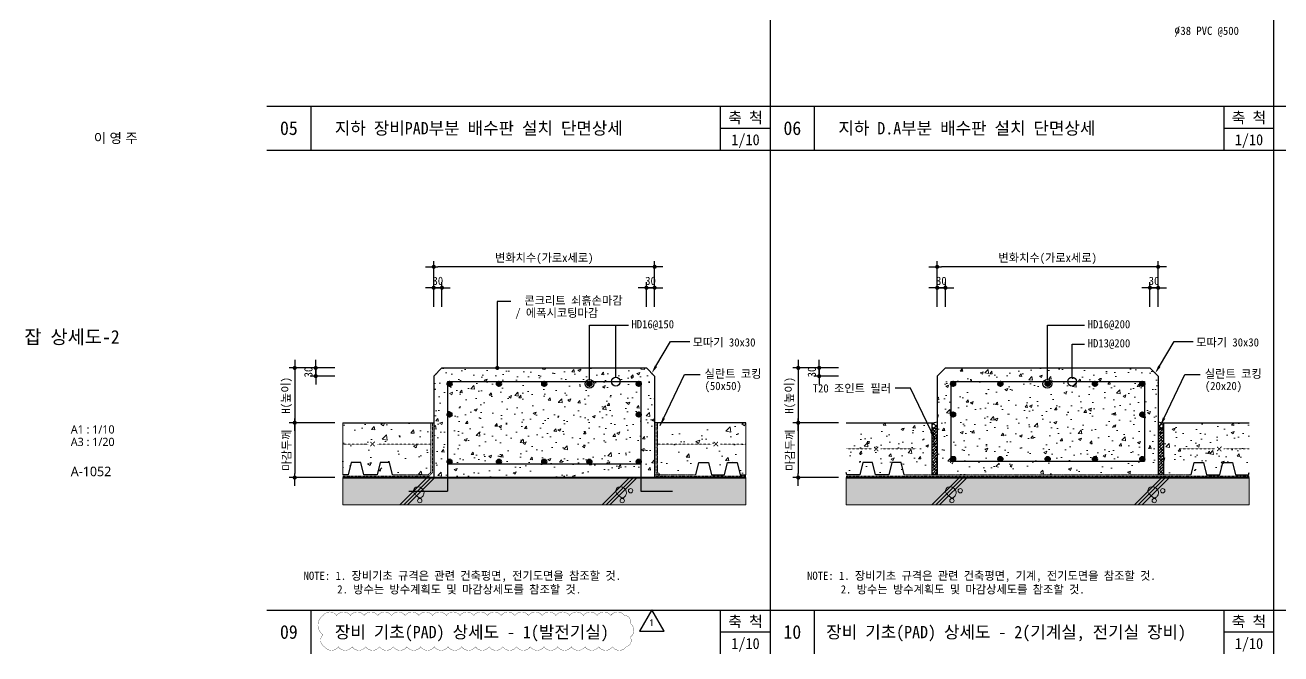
# Model space of a CAD drawing. Header units: millimetres. Extents: x 209 to 75467, y 6568 to 12199.
# Drawn here: x 16127 to 20708, y 6680 to 8973 of the extents above; entities that cross this region are included whole.
import ezdxf
from ezdxf.enums import TextEntityAlignment as Align

# ---------------------------------------------------------------- set-up
doc = ezdxf.new("R2010")
doc.units = ezdxf.units.MM
doc.header["$MEASUREMENT"] = 0
doc.linetypes.add('HID', pattern=[2, 1.1, -0.9])
doc.layers.get('0').update_dxf_attribs({"linetype": 'CONTINUOUS'})
for name, color, linetype, lineweight in [('A-BORD-TEXT', 3, 'CONTINUOUS', 25), ('A-CONC-LIN1', 2, 'CONTINUOUS', 40), ('A-CONC-LIN2', 7, 'CONTINUOUS', 25), ('A-DIMS', 7, 'CONTINUOUS', 25), ('A-MKXS-LEAD', 7, 'CONTINUOUS', 25), ('A-MKXS-TEXT1', 3, 'CONTINUOUS', 25), ('A-SECT-MESH', 8, 'HID', 18), ('A-XXXX-HATC', 8, 'CONTINUOUS', 18), ('A-XXXX-SYMB', 7, 'CONTINUOUS', 25), ('A-XXXX-TABL', 7, 'CONTINUOUS', 25), ('A-XXXX-WAT1', 9, 'HID', 20), ('REV-202205', 20, 'CONTINUOUS', 25), ('S-RBAR', 2, 'CONTINUOUS', 40), ('S-RBAR-SUB', 4, 'CONTINUOUS', 25)]:
    doc.layers.add(name, color=color, linetype=linetype, lineweight=lineweight)
doc.layers.add('A-XXXX-NPLT', color=144, linetype='CONTINUOUS', lineweight=0, plot=False)
doc.layers.add('A-XXXX-SOLD', color=252, linetype='CONTINUOUS')
doc.layers.add('CA-ANNO-TEXT', color=3, linetype='CONTINUOUS')
doc.styles.add('HY울릉도L', font='H2GTRE.TTF')
doc.styles.add('돋움체', font='')
doc.styles.add('맑은고딕', font='')
doc.styles.get('돋움체').set_extended_font_data('DotumChe')
doc.styles.get('맑은고딕').set_extended_font_data('Malgun Gothic')
doc.dimstyles.new('CDIM', dxfattribs={"dimtxt": 3, "dimasz": 1.5, "dimexe": 2, "dimexo": 1, "dimgap": 1, "dimtad": 1, "dimdec": 0, "dimrnd": 0.5, "dimzin": 0, "dimdsep": 32, "dimlunit": 6, "dimtxsty": 'HY울릉도L', "dimblk1": '_CIDOT', "dimblk2": '_CIDOT', "dimsah": 1, "dimcen": 5.5, "dimclrd": 2, "dimclre": 2, "dimclrt": 7, "dimadec": 0, "dimazin": 0, "dimtfac": 1, "dimtdec": 0, "dimtix": 1, "dimtmove": 2, "dimatfit": 1, "dimldrblk": '_CIDOT', "dimfxl": 1, "dimtolj": 1, "dimtzin": 0, "dimlwd": -1, "dimarcsym": 0})
pattern_1 = [(50, (-33669.41, 8856.83), (143.45204, -12.55043), [15, -165]), (355, (-33669.41, 8856.83), (-27.75027, 150.43843), [12, -132]), (100.45144, (-33657.46, 8855.78), (115.70177, 137.888), [12.74804, -140.22842]), (46.1842, (-33669.41, 8896.83), (213.44827, -33.10386), [22.5, -247.5]), (96.63564, (-33651.62, 8894.07), (186.9324, 194.8237), [19.1221, -210.34275]), (351.18416, (-33669.4, 8896.83), (186.9324, 194.8237), [18, -198]), (21, (-33649.41, 8886.83), (119.3814, -80.52378), [15, -165]), (326, (-33649.41, 8886.83), (48.66307, 145.03), [12, -132]), (71.45144, (-33639.46, 8880.12), (168.04448, 64.50623), [12.74804, -140.22842]), (37.5, (-33669.41, 8856.826), (2.43197, 66.57877), [0, -130.4, 0, -134, 0, -132.5]), (7.5, (-33669.41, 8856.826), (52.61391, 78.88234), [0, -76.4, 0, -127.4, 0, -50.5]), (327.5, (-33714.01, 8856.826), (106.764487, -4.510974), [0, -50, 0, -156, 0, -207]), (317.5, (-33734.01, 8856.83), (116.63723, 20.021), [0, -65, 0, -103.6, 0, -147])]
pattern_2 = [(45, (-35642.605, 8792.674), (-8.8388348, 8.8388348), []), (135, (-35642.605, 8792.674), (-8.8388348, -8.8388348), [])]
pattern_3 = [(45, (-35668.028, 8818.092), (-5.3033009, 5.3033009), []), (135, (-35668.028, 8818.092), (-15.9099026, 5.3033009), [18.75, -11.25])]

# ---------------------------------------------------------------- blocks, each defined once
blk = doc.blocks.new('_CIDOT')
at = {"color": 0, "linetype": 'ByBlock'}
blk.add_line((2, 0), (-1, 0), dxfattribs=at)
at = {"color": 0, "linetype": 'ByBlock', "const_width": 0.5}
blk.add_lwpolyline([(-0.25, 0, 1), (0.25, 0, 1)], format="xyb", close=True, dxfattribs=at)
blk = doc.blocks.new('*D135')
at = {"layer": 'A-DIMS', "transparency": 16777216}
for p, q in [((17187, 7737.9), (17187, 7752.9)), ((17187, 7722.9), (17187, 7692.9)), ((17187, 7677.9), (17187, 7662.9))]:
    blk.add_line(p, q, dxfattribs=at)
at = {"layer": 'A-DIMS', "lineweight": -2, "transparency": 16777216}
for p, q in [((17257, 7722.9), (17167, 7722.9)), ((17257, 7692.9), (17167, 7692.9))]:
    blk.add_line(p, q, dxfattribs=at)
at = {"layer": 'A-DIMS', "transparency": 16777216, "xscale": 15, "yscale": 15, "zscale": 15}
for p, rotation in [((17187, 7722.9), 270), ((17187, 7692.9), 90)]:
    blk.add_blockref('_CIDOT', p, dxfattribs=dict(at, rotation=rotation))
at = {"layer": 'A-DIMS', "color": 3, "transparency": 16777216, "insert": (17160.3, 7707.9), "char_height": 30, "attachment_point": 5, "rotation": 90, "style": '돋움체'}
blk.add_mtext('\\A1;30', dxfattribs=at)
blk = doc.blocks.new('*D136')
at = {"layer": 'A-DIMS', "lineweight": -2, "transparency": 16777216}
for p, q in [((17257, 7722.9), (17090.5, 7722.9)), ((17257, 7522.9), (17090.5, 7522.9))]:
    blk.add_line(p, q, dxfattribs=at)
at = {"layer": 'A-DIMS', "transparency": 16777216}
blk.add_line((17110.5, 7707.9), (17110.5, 7537.9), dxfattribs=at)
at = {"layer": 'A-DIMS', "transparency": 16777216, "xscale": 15, "yscale": 15, "zscale": 15}
for p, rotation in [((17110.5, 7722.9), 90), ((17110.5, 7522.9), 270)]:
    blk.add_blockref('_CIDOT', p, dxfattribs=dict(at, rotation=rotation))
at = {"layer": 'A-DIMS', "color": 3, "transparency": 16777216, "insert": (17081.6, 7622.9), "char_height": 30, "attachment_point": 5, "rotation": 90, "style": '돋움체'}
blk.add_mtext('\\A1;H(높이)', dxfattribs=at)
blk = doc.blocks.new('*D137')
at = {"layer": 'A-DIMS', "lineweight": -2, "transparency": 16777216}
for p, q in [((17257, 7522.9), (17090.5, 7522.9)), ((17257, 7322.9), (17090.5, 7322.9))]:
    blk.add_line(p, q, dxfattribs=at)
at = {"layer": 'A-DIMS', "transparency": 16777216}
blk.add_line((17110.5, 7507.9), (17110.5, 7337.9), dxfattribs=at)
at = {"layer": 'A-DIMS', "transparency": 16777216, "xscale": 15, "yscale": 15, "zscale": 15}
for p, rotation in [((17110.5, 7522.9), 90), ((17110.5, 7322.9), 270)]:
    blk.add_blockref('_CIDOT', p, dxfattribs=dict(at, rotation=rotation))
at = {"layer": 'A-DIMS', "color": 3, "transparency": 16777216, "insert": (17082.5, 7422.9), "char_height": 30, "attachment_point": 5, "rotation": 90, "style": '돋움체'}
blk.add_mtext('\\A1;마감두께', dxfattribs=at)
blk = doc.blocks.new('*D138')
at = {"layer": 'A-DIMS', "lineweight": -2, "transparency": 16777216}
for p, q in [((18393.6, 7945.3), (18393.6, 8035.3)), ((18423.6, 7945.3), (18423.6, 8035.3))]:
    blk.add_line(p, q, dxfattribs=at)
at = {"layer": 'A-DIMS', "transparency": 16777216}
for p, q in [((18378.6, 8015.3), (18363.6, 8015.3)), ((18423.6, 8015.3), (18393.6, 8015.3)), ((18438.6, 8015.3), (18453.6, 8015.3))]:
    blk.add_line(p, q, dxfattribs=at)
at = {"layer": 'A-DIMS', "transparency": 16777216, "xscale": 15, "yscale": 15, "zscale": 15}
blk.add_blockref('_CIDOT', (18393.6, 8015.3), dxfattribs=at)
at = {"layer": 'A-DIMS', "transparency": 16777216, "xscale": 15, "yscale": 15, "zscale": 15, "rotation": 180}
blk.add_blockref('_CIDOT', (18423.6, 8015.3), dxfattribs=at)
at = {"layer": 'A-DIMS', "color": 3, "transparency": 16777216, "insert": (18408.6, 8040.3), "char_height": 30, "attachment_point": 5, "style": '돋움체'}
blk.add_mtext('\\A1;30', dxfattribs=at)
blk = doc.blocks.new('*D139')
at = {"layer": 'A-DIMS', "lineweight": -2, "transparency": 16777216}
for p, q in [((17617.6, 7945.3), (17617.6, 8035.3)), ((17647.6, 7945.3), (17647.6, 8035.3))]:
    blk.add_line(p, q, dxfattribs=at)
at = {"layer": 'A-DIMS', "transparency": 16777216}
for p, q in [((17602.6, 8015.3), (17587.6, 8015.3)), ((17647.6, 8015.3), (17617.6, 8015.3)), ((17662.6, 8015.3), (17677.6, 8015.3))]:
    blk.add_line(p, q, dxfattribs=at)
at = {"layer": 'A-DIMS', "transparency": 16777216, "xscale": 15, "yscale": 15, "zscale": 15}
blk.add_blockref('_CIDOT', (17617.6, 8015.3), dxfattribs=at)
at = {"layer": 'A-DIMS', "transparency": 16777216, "xscale": 15, "yscale": 15, "zscale": 15, "rotation": 180}
blk.add_blockref('_CIDOT', (17647.6, 8015.3), dxfattribs=at)
at = {"layer": 'A-DIMS', "color": 3, "transparency": 16777216, "insert": (17632.6, 8040.3), "char_height": 30, "attachment_point": 5, "style": '돋움체'}
blk.add_mtext('\\A1;30', dxfattribs=at)
blk = doc.blocks.new('*D140')
at = {"layer": 'A-DIMS', "lineweight": -2, "transparency": 16777216}
for p, q in [((17617.6, 7945.3), (17617.6, 8111.7)), ((18423.6, 7945.3), (18423.6, 8111.7))]:
    blk.add_line(p, q, dxfattribs=at)
at = {"layer": 'A-DIMS', "transparency": 16777216}
blk.add_line((18408.6, 8091.7), (17632.6, 8091.7), dxfattribs=at)
at = {"layer": 'A-DIMS', "transparency": 16777216, "xscale": 15, "yscale": 15, "zscale": 15, "rotation": 180}
blk.add_blockref('_CIDOT', (17617.6, 8091.7), dxfattribs=at)
at = {"layer": 'A-DIMS', "transparency": 16777216, "xscale": 15, "yscale": 15, "zscale": 15}
blk.add_blockref('_CIDOT', (18423.6, 8091.7), dxfattribs=at)
at = {"layer": 'A-DIMS', "color": 3, "transparency": 16777216, "insert": (18020.6, 8120.6), "char_height": 30, "attachment_point": 5, "style": '돋움체'}
blk.add_mtext('\\A1;변화치수(가로x세로)', dxfattribs=at)
blk = doc.blocks.new('*D141')
at = {"layer": 'A-DIMS', "lineweight": -2, "transparency": 16777216}
for p, q in [((20230.5, 7945.3), (20230.5, 8035.3)), ((20260.5, 7945.3), (20260.5, 8035.3))]:
    blk.add_line(p, q, dxfattribs=at)
at = {"layer": 'A-DIMS', "transparency": 16777216}
for p, q in [((20215.5, 8015.3), (20200.5, 8015.3)), ((20260.5, 8015.3), (20230.5, 8015.3)), ((20275.5, 8015.3), (20290.5, 8015.3))]:
    blk.add_line(p, q, dxfattribs=at)
at = {"layer": 'A-DIMS', "transparency": 16777216, "xscale": 15, "yscale": 15, "zscale": 15}
blk.add_blockref('_CIDOT', (20230.5, 8015.3), dxfattribs=at)
at = {"layer": 'A-DIMS', "transparency": 16777216, "xscale": 15, "yscale": 15, "zscale": 15, "rotation": 180}
blk.add_blockref('_CIDOT', (20260.5, 8015.3), dxfattribs=at)
at = {"layer": 'A-DIMS', "color": 3, "transparency": 16777216, "insert": (20245.5, 8040.3), "char_height": 30, "attachment_point": 5, "style": '돋움체'}
blk.add_mtext('\\A1;30', dxfattribs=at)
blk = doc.blocks.new('*D142')
at = {"layer": 'A-DIMS', "lineweight": -2, "transparency": 16777216}
for p, q in [((19454.5, 7945.3), (19454.5, 8035.3)), ((19484.5, 7945.3), (19484.5, 8035.3))]:
    blk.add_line(p, q, dxfattribs=at)
at = {"layer": 'A-DIMS', "transparency": 16777216}
for p, q in [((19439.5, 8015.3), (19424.5, 8015.3)), ((19484.5, 8015.3), (19454.5, 8015.3)), ((19499.5, 8015.3), (19514.5, 8015.3))]:
    blk.add_line(p, q, dxfattribs=at)
at = {"layer": 'A-DIMS', "transparency": 16777216, "xscale": 15, "yscale": 15, "zscale": 15}
blk.add_blockref('_CIDOT', (19454.5, 8015.3), dxfattribs=at)
at = {"layer": 'A-DIMS', "transparency": 16777216, "xscale": 15, "yscale": 15, "zscale": 15, "rotation": 180}
blk.add_blockref('_CIDOT', (19484.5, 8015.3), dxfattribs=at)
at = {"layer": 'A-DIMS', "color": 3, "transparency": 16777216, "insert": (19469.5, 8040.3), "char_height": 30, "attachment_point": 5, "style": '돋움체'}
blk.add_mtext('\\A1;30', dxfattribs=at)
blk = doc.blocks.new('*D143')
at = {"layer": 'A-DIMS', "lineweight": -2, "transparency": 16777216}
for p, q in [((19454.5, 7945.3), (19454.5, 8111.7)), ((20260.5, 7945.3), (20260.5, 8111.7))]:
    blk.add_line(p, q, dxfattribs=at)
at = {"layer": 'A-DIMS', "transparency": 16777216}
blk.add_line((20245.5, 8091.7), (19469.5, 8091.7), dxfattribs=at)
at = {"layer": 'A-DIMS', "transparency": 16777216, "xscale": 15, "yscale": 15, "zscale": 15, "rotation": 180}
blk.add_blockref('_CIDOT', (19454.5, 8091.7), dxfattribs=at)
at = {"layer": 'A-DIMS', "transparency": 16777216, "xscale": 15, "yscale": 15, "zscale": 15}
blk.add_blockref('_CIDOT', (20260.5, 8091.7), dxfattribs=at)
at = {"layer": 'A-DIMS', "color": 3, "transparency": 16777216, "insert": (19857.5, 8120.6), "char_height": 30, "attachment_point": 5, "style": '돋움체'}
blk.add_mtext('\\A1;변화치수(가로x세로)', dxfattribs=at)
blk = doc.blocks.new('*D144')
at = {"layer": 'A-DIMS', "transparency": 16777216}
for p, q in [((19023.8, 7737.9), (19023.8, 7752.9)), ((19023.8, 7722.9), (19023.8, 7692.9)), ((19023.8, 7677.9), (19023.8, 7662.9))]:
    blk.add_line(p, q, dxfattribs=at)
at = {"layer": 'A-DIMS', "lineweight": -2, "transparency": 16777216}
for p, q in [((19093.8, 7722.9), (19003.8, 7722.9)), ((19093.8, 7692.9), (19003.8, 7692.9))]:
    blk.add_line(p, q, dxfattribs=at)
at = {"layer": 'A-DIMS', "transparency": 16777216, "xscale": 15, "yscale": 15, "zscale": 15}
for p, rotation in [((19023.8, 7722.9), 270), ((19023.8, 7692.9), 90)]:
    blk.add_blockref('_CIDOT', p, dxfattribs=dict(at, rotation=rotation))
at = {"layer": 'A-DIMS', "color": 3, "transparency": 16777216, "insert": (18997.1, 7707.9), "char_height": 30, "attachment_point": 5, "rotation": 90, "style": '돋움체'}
blk.add_mtext('\\A1;30', dxfattribs=at)
blk = doc.blocks.new('*D145')
at = {"layer": 'A-DIMS', "lineweight": -2, "transparency": 16777216}
for p, q in [((19093.8, 7722.9), (18927.4, 7722.9)), ((19093.8, 7522.9), (18927.4, 7522.9))]:
    blk.add_line(p, q, dxfattribs=at)
at = {"layer": 'A-DIMS', "transparency": 16777216}
blk.add_line((18947.4, 7707.9), (18947.4, 7537.9), dxfattribs=at)
at = {"layer": 'A-DIMS', "transparency": 16777216, "xscale": 15, "yscale": 15, "zscale": 15}
for p, rotation in [((18947.4, 7722.9), 90), ((18947.4, 7522.9), 270)]:
    blk.add_blockref('_CIDOT', p, dxfattribs=dict(at, rotation=rotation))
at = {"layer": 'A-DIMS', "color": 3, "transparency": 16777216, "insert": (18918.5, 7622.9), "char_height": 30, "attachment_point": 5, "rotation": 90, "style": '돋움체'}
blk.add_mtext('\\A1;H(높이)', dxfattribs=at)
blk = doc.blocks.new('*D146')
at = {"layer": 'A-DIMS', "lineweight": -2, "transparency": 16777216}
for p, q in [((19093.8, 7522.9), (18927.4, 7522.9)), ((19093.8, 7322.9), (18927.4, 7322.9))]:
    blk.add_line(p, q, dxfattribs=at)
at = {"layer": 'A-DIMS', "transparency": 16777216}
blk.add_line((18947.4, 7507.9), (18947.4, 7337.9), dxfattribs=at)
at = {"layer": 'A-DIMS', "transparency": 16777216, "xscale": 15, "yscale": 15, "zscale": 15}
for p, rotation in [((18947.4, 7522.9), 90), ((18947.4, 7322.9), 270)]:
    blk.add_blockref('_CIDOT', p, dxfattribs=dict(at, rotation=rotation))
at = {"layer": 'A-DIMS', "color": 3, "transparency": 16777216, "insert": (18919.4, 7422.9), "char_height": 30, "attachment_point": 5, "rotation": 90, "style": '돋움체'}
blk.add_mtext('\\A1;마감두께', dxfattribs=at)
blk = doc.blocks.new('A$C098F3C96')
at = {"layer": 'REV-202205'}
blk.add_lwpolyline([(2252, 3900), (0, 0), (4504, 0)], close=True, dxfattribs=at)
at = {"layer": 'A-BORD-TEXT', "style": '맑은고딕'}
blk.add_text('1', height=1250, dxfattribs=at).set_placement((2227, 1534), align=Align.MIDDLE)

msp = doc.modelspace()

# ---------------------------------------------------------------- hatches: boundary and pattern name
at = {"layer": 'A-XXXX-HATC'}
h = msp.add_hatch(dxfattribs=at)
h.set_pattern_fill('AR-CONC', color=256, scale=15, style=0)
h.set_pattern_definition([(50, (10435.45, 17816.44), (107.589, -9.4128), [11.25, -123.75]), (355, (10435.45, 17816.44), (-20.8127, 112.8288), [9, -99]), (100.4514, (10444.42, 17815.66), (86.7764, 103.4159), [9.561, -105.1713]), (46.1842, (10435.45, 17846.44), (160.0862, -24.8279), [16.875, -185.625]), (96.6356, (10448.8, 17844.37), (140.1994, 146.1177), [14.3415, -157.757]), (351.1842, (10435.45, 17846.44), (140.1993, 146.1178), [13.5, -148.5]), (21, (10450.45, 17838.94), (89.53606, -60.39283), [11.25, -123.75]), (326, (10450.45, 17838.94), (36.4973, 108.7725), [9, -99]), (71.4514, (10457.91, 17833.91), (126.0334, 48.3796), [9.561, -105.1713]), (37.5, (10435.453, 17816.44), (1.82398, 49.93408), [0, -97.8, 0, -100.5, 0, -99.375]), (7.5, (10435.453, 17816.44), (39.46043, 59.16176), [0, -57.3, 0, -95.55, 0, -37.875]), (327.5, (10402.003, 17816.44), (80.07337, -3.38323), [0, -37.5, 0, -117, 0, -155.25]), (317.5, (10387, 17816.44), (87.47793, 15.01575), [0, -48.75, 0, -77.7, 0, -110.25])])
h.paths.add_polyline_path([(18393.6, 7722.9), (18423.6, 7692.9), (18423.6, 7322.9), (17617.6, 7322.9), (17617.6, 7692.9), (17647.6, 7722.9)])
h = msp.add_hatch(dxfattribs=at)
h.set_pattern_fill('AR-CONC', color=256, scale=15, style=0)
h.set_pattern_definition([(50, (12272.33, 19558.71), (107.58903, -9.4128), [11.25, -123.75]), (355, (12272.33, 19558.71), (-20.8127, 112.8288), [9, -99]), (100.4514, (12281.29, 19557.92), (86.7764, 103.4159), [9.561, -105.1713]), (46.1842, (12272.33, 19588.71), (160.0862, -24.8279), [16.875, -185.625]), (96.6356, (12285.67, 19586.64), (140.1994, 146.1177), [14.3415, -157.757]), (351.1842, (12272.33, 19588.7), (140.1993, 146.1178), [13.5, -148.5]), (21, (12287.33, 19581.21), (89.53606, -60.39283), [11.25, -123.75]), (326, (12287.33, 19581.21), (36.4973, 108.7725), [9, -99]), (71.4514, (12294.79, 19576.17), (126.0334, 48.3796), [9.561, -105.1713]), (37.5, (12272.328, 19558.707), (1.82398, 49.93408), [0, -97.8, 0, -100.5, 0, -99.375]), (7.5, (12272.33, 19558.707), (39.46043, 59.16176), [0, -57.3, 0, -95.55, 0, -37.875]), (327.5, (12238.878, 19558.707), (80.07337, -3.38323), [0, -37.5, 0, -117, 0, -155.25]), (317.5, (12223.88, 19558.71), (87.47793, 15.01575), [0, -48.75, 0, -77.7, 0, -110.25])])
h.paths.add_polyline_path([(19122.5, 7332.9), (19122.5, 7522.9), (19454.5, 7522.9), (19454.5, 7692.9), (19484.5, 7722.9), (20230.5, 7722.9), (20260.5, 7692.9), (20260.5, 7522.9), (20592.6, 7522.9), (20592.6, 7332.9), (20568.5, 7332.9), (20557.5, 7377.9), (20522.5, 7377.9), (20511.5, 7332.9), (20463.5, 7332.9), (20452.5, 7377.9), (20417.5, 7377.9), (20406.5, 7332.9), (20358.5, 7332.9), (20347.5, 7377.9), (20312.5, 7377.9), (20301.5, 7332.9), (20253.5, 7332.9), (20242.5, 7377.9), (20207.5, 7377.9), (20196.5, 7332.9), (20148.5, 7332.9), (20137.5, 7377.9), (20102.5, 7377.9), (20091.5, 7332.9), (20043.5, 7332.9), (20032.5, 7377.9), (19997.5, 7377.9), (19986.5, 7332.9), (19938.5, 7332.9), (19927.5, 7377.9), (19892.5, 7377.9), (19881.5, 7332.9), (19833.5, 7332.9), (19822.5, 7377.9), (19787.5, 7377.9), (19776.5, 7332.9), (19728.5, 7332.9), (19717.5, 7377.9), (19682.5, 7377.9), (19671.5, 7332.9), (19623.5, 7332.9), (19612.5, 7377.9), (19577.5, 7377.9), (19566.5, 7332.9), (19518.5, 7332.9), (19507.5, 7377.9), (19472.5, 7377.9), (19461.5, 7332.9), (19413.5, 7332.9), (19402.5, 7377.9), (19367.5, 7377.9), (19356.5, 7332.9), (19308.5, 7332.9), (19297.5, 7377.9), (19262.5, 7377.9), (19251.5, 7332.9), (19203.5, 7332.9), (19192.5, 7377.9), (19157.5, 7377.9), (19146.5, 7332.9)])
at = {"layer": 'A-XXXX-HATC', "ltscale": 2}
h = msp.add_hatch(dxfattribs=at)
h.set_pattern_fill('AR-CONC', color=256, scale=20)
h.set_pattern_definition(pattern_1)
h.paths.add_polyline_path([(17285.6, 7522.9), (17285.6, 7332.9), (17316.6, 7332.9), (17327.6, 7377.9), (17362.6, 7377.9), (17373.6, 7332.9), (17421.6, 7332.9), (17432.6, 7377.9), (17467.6, 7377.9), (17467.6, 7332.9), (17607.6, 7332.9), (17607.6, 7522.9)])
h = msp.add_hatch(dxfattribs=at)
h.set_pattern_fill('AR-CONC', color=256, scale=20)
h.set_pattern_definition(pattern_1)
h.paths.add_polyline_path([(18755.7, 7522.9), (18755.7, 7332.9), (18724.6, 7332.9), (18713.6, 7377.9), (18678.6, 7377.9), (18667.6, 7332.9), (18619.6, 7332.9), (18608.6, 7377.9), (18573.6, 7377.9), (18573.6, 7332.9), (18433.6, 7332.9), (18433.6, 7522.9)])
h = msp.add_hatch(dxfattribs=at)
h.set_pattern_fill('ANSI37', color=256, scale=100)
h.set_pattern_definition(pattern_2)
edge = h.paths.add_edge_path()
edge.add_arc((19436.2, 7576.4), 53.5, 268.158, 289.9706)
edge.add_line((19454.5, 7526.1), (19454.5, 7502.9))
edge.add_line((19454.5, 7502.9), (19434.5, 7502.9))
edge.add_line((19434.5, 7502.9), (19434.5, 7522.9))
h = msp.add_hatch(dxfattribs=at)
h.set_pattern_fill('ANSI37', color=256, scale=100)
h.set_pattern_definition(pattern_2)
edge = h.paths.add_edge_path()
edge.add_arc((20278.8, 7576.4), 53.5, 250.0294, 271.842, ccw=False)
edge.add_line((20260.5, 7526.1), (20260.5, 7502.9))
edge.add_line((20260.5, 7502.9), (20280.5, 7502.9))
edge.add_line((20280.5, 7502.9), (20280.5, 7522.9))
h = msp.add_hatch(dxfattribs=at)
h.set_pattern_fill('ANSI38', color=256, scale=60)
h.set_pattern_definition(pattern_3)
h.paths.add_polyline_path([(19434.5, 7332.9), (19454.5, 7332.9), (19454.5, 7502.9), (19434.5, 7502.9)])
h = msp.add_hatch(dxfattribs=at)
h.set_pattern_fill('ANSI38', color=256, scale=60)
h.set_pattern_definition(pattern_3)
h.paths.add_polyline_path([(20280.5, 7332.9), (20260.5, 7332.9), (20260.5, 7502.9), (20280.5, 7502.9)])
at = {"layer": 'A-XXXX-SOLD', "ltscale": 2}
h = msp.add_hatch(color=256, dxfattribs=at)
h.dxf.hatch_style = 1
h.paths.add_polyline_path([(17285.6, 7222.9), (18755.7, 7222.9), (18755.7, 7322.9), (17285.6, 7322.9)])
at = {"layer": 'A-XXXX-SOLD'}
msp.add_hatch(color=256, dxfattribs=at).paths.add_polyline_path([(19122.5, 7222.9), (20592.6, 7222.9), (20592.6, 7322.9), (19122.5, 7322.9)])
at = {"layer": 'S-RBAR', "ltscale": 0.01}
h = msp.add_hatch(color=256, dxfattribs=at)
edge = h.paths.add_edge_path()
edge.add_arc((17675.6, 7664.9), 8, 0, 360)
h = msp.add_hatch(color=256, dxfattribs=at)
edge = h.paths.add_edge_path()
edge.add_arc((17855.6, 7664.9), 8, 0, 360)
h = msp.add_hatch(color=256, dxfattribs=at)
edge = h.paths.add_edge_path()
edge.add_arc((18020.6, 7664.9), 8, 0, 360)
h = msp.add_hatch(color=256, dxfattribs=at)
edge = h.paths.add_edge_path()
edge.add_arc((18185.6, 7664.9), 8, 0, 360)
h = msp.add_hatch(color=256, dxfattribs=at)
edge = h.paths.add_edge_path()
edge.add_arc((18365.6, 7664.9), 8, 0, 360)
h = msp.add_hatch(color=256, dxfattribs=at)
edge = h.paths.add_edge_path()
edge.add_arc((19512.5, 7664.9), 8, 0, 360)
h = msp.add_hatch(color=256, dxfattribs=at)
edge = h.paths.add_edge_path()
edge.add_arc((19685, 7664.9), 8, 180, 540, ccw=False)
h = msp.add_hatch(color=256, dxfattribs=at)
edge = h.paths.add_edge_path()
edge.add_arc((19857.5, 7664.9), 8, 0, 360)
h = msp.add_hatch(color=256, dxfattribs=at)
edge = h.paths.add_edge_path()
edge.add_arc((20030, 7664.9), 8, 0, 360)
h = msp.add_hatch(color=256, dxfattribs=at)
edge = h.paths.add_edge_path()
edge.add_arc((20202.5, 7664.9), 8, 0, 360)
h = msp.add_hatch(color=256, dxfattribs=at)
edge = h.paths.add_edge_path()
edge.add_arc((17675.6, 7552.9), 8, 0, 360)
h = msp.add_hatch(color=256, dxfattribs=at)
edge = h.paths.add_edge_path()
edge.add_arc((18365.6, 7552.9), 8, 0, 360)
h = msp.add_hatch(color=256, dxfattribs=at)
edge = h.paths.add_edge_path()
edge.add_arc((19512.5, 7552.9), 8, 0, 360)
h = msp.add_hatch(color=256, dxfattribs=at)
edge = h.paths.add_edge_path()
edge.add_arc((20202.5, 7552.9), 8, 180, 540, ccw=False)
h = msp.add_hatch(color=256, dxfattribs=at)
edge = h.paths.add_edge_path()
edge.add_arc((17675.6, 7380.9), 8, 0, 360, ccw=False)
h = msp.add_hatch(color=256, dxfattribs=at)
edge = h.paths.add_edge_path()
edge.add_arc((17855.6, 7380.9), 8, 0, 360, ccw=False)
h = msp.add_hatch(color=256, dxfattribs=at)
edge = h.paths.add_edge_path()
edge.add_arc((18020.6, 7380.9), 8, 0, 360, ccw=False)
h = msp.add_hatch(color=256, dxfattribs=at)
edge = h.paths.add_edge_path()
edge.add_arc((18185.6, 7380.9), 8, 0, 360, ccw=False)
h = msp.add_hatch(color=256, dxfattribs=at)
edge = h.paths.add_edge_path()
edge.add_arc((18365.6, 7380.9), 8, 0, 360, ccw=False)
h = msp.add_hatch(color=256, dxfattribs=at)
edge = h.paths.add_edge_path()
edge.add_arc((19512.5, 7390.9), 8, 0, 360, ccw=False)
h = msp.add_hatch(color=256, dxfattribs=at)
edge = h.paths.add_edge_path()
edge.add_arc((19685, 7390.9), 8, -180, 180)
h = msp.add_hatch(color=256, dxfattribs=at)
edge = h.paths.add_edge_path()
edge.add_arc((19857.5, 7390.9), 8, 0, 360, ccw=False)
h = msp.add_hatch(color=256, dxfattribs=at)
edge = h.paths.add_edge_path()
edge.add_arc((20030, 7390.9), 8, 0, 360, ccw=False)
h = msp.add_hatch(color=256, dxfattribs=at)
edge = h.paths.add_edge_path()
edge.add_arc((20202.5, 7390.9), 8, 0, 360, ccw=False)

# ---------------------------------------------------------------- linework, layer by layer
at = {"layer": 'A-CONC-LIN1'}
for p, q in [((17285.6, 7322.9), (18755.7, 7322.9)), ((19122.5, 7322.9), (20592.6, 7322.9))]:
    msp.add_line(p, q, dxfattribs=at)
at = {"layer": 'A-CONC-LIN2'}
for p, q in [((17647.6, 7722.9), (17617.6, 7692.9)), ((17647.6, 7722.9), (18393.6, 7722.9)), ((18393.6, 7722.9), (18423.6, 7692.9)), ((19484.5, 7722.9), (19454.5, 7692.9)), ((19484.5, 7722.9), (20230.5, 7722.9)), ((20230.5, 7722.9), (20260.5, 7692.9)), ((17617.6, 7692.9), (17617.6, 7322.9)), ((18423.6, 7692.9), (18423.6, 7322.9)), ((19454.5, 7692.9), (19454.5, 7332.9)), ((20260.5, 7692.9), (20260.5, 7332.9)), ((17285.6, 7522.9), (17617.6, 7522.9)), ((18755.7, 7522.9), (18423.6, 7522.9)), ((19122.5, 7522.9), (19434.5, 7522.9)), ((19434.5, 7522.9), (19434.5, 7332.9)), ((20280.5, 7522.9), (20280.5, 7332.9)), ((20280.5, 7522.9), (20592.6, 7522.9))]:
    msp.add_line(p, q, dxfattribs=at)
for points in [[(17467.6, 7332.9), (17456.6, 7377.9), (17421.6, 7377.9), (17410.6, 7332.9), (17362.6, 7332.9), (17351.6, 7377.9), (17316.6, 7377.9), (17305.6, 7332.9), (17285.6, 7332.9)], [(18573.6, 7332.9), (18584.6, 7377.9), (18619.6, 7377.9), (18630.6, 7332.9), (18678.6, 7332.9), (18689.6, 7377.9), (18724.6, 7377.9), (18735.6, 7332.9), (18755.7, 7332.9)], [(19334.5, 7332.9), (19323.5, 7377.9), (19288.5, 7377.9), (19277.5, 7332.9), (19229.5, 7332.9), (19218.5, 7377.9), (19183.5, 7377.9), (19172.5, 7332.9), (19124.5, 7332.9), (19122.5, 7341.3)], [(20380.5, 7332.9), (20391.5, 7377.9), (20426.5, 7377.9), (20437.5, 7332.9), (20485.5, 7332.9), (20496.5, 7377.9), (20531.5, 7377.9), (20542.5, 7332.9), (20590.5, 7332.9), (20592.6, 7341.3)]]:
    msp.add_lwpolyline(points, dxfattribs=at)
at = {"layer": 'A-MKXS-LEAD'}
for p, q in [((17899.2, 7965.2), (17849.6, 7965.2)), ((17849.6, 7965.2), (17849.6, 7722.9)), ((18185.6, 7680.9), (18185.6, 7878.8)), ((18185.6, 7878.8), (18327.7, 7878.8)), ((18282.1, 7688.9), (18282.1, 7878.8)), ((19856.3, 7680.9), (19856.3, 7878.8)), ((19856.3, 7878.8), (19992.1, 7878.8)), ((18428.2, 7729), (18481.8, 7819.3)), ((18481.8, 7819.3), (18551.7, 7819.3)), ((19946.5, 7688.9), (19946.5, 7809.4)), ((19946.5, 7809.4), (19992.1, 7809.4)), ((20265.1, 7729), (20318.7, 7819.3)), ((20318.7, 7819.3), (20388.6, 7819.3)), ((18443.9, 7512.4), (18533, 7699.2)), ((18533, 7699.2), (18589.2, 7699.2)), ((20269, 7512.4), (20358.2, 7699.2)), ((20358.2, 7699.2), (20414.4, 7699.2)), ((19357.3, 7649.1), (19301, 7649.1)), ((19446.4, 7462.3), (19357.3, 7649.1))]:
    msp.add_line(p, q, dxfattribs=at)
at = {"layer": 'A-MKXS-LEAD', "const_width": 7.5}
msp.add_lwpolyline([(17845.8, 7722.9, 1), (17853.3, 7722.9, 1)], format="xyb", close=True, dxfattribs=at)
at = {"layer": 'A-MKXS-LEAD'}
for points in [[(18443.9, 7512.4, 10, 10, 0), (18443.9, 7512.4, 0, 10, 0), (18456.8, 7539.5, 10, 10, 0)], [(20269, 7512.4, 10, 10, 0), (20269, 7512.4, 0, 10, 0), (20281.9, 7539.5, 10, 10, 0)], [(19446.4, 7462.3, 10, 10, 0), (19446.4, 7462.3, 0, 10, 0), (19433.5, 7489.4, 10, 10, 0)]]:
    msp.add_lwpolyline(points, format="xyseb", dxfattribs=at)
for centre in [(18185.6, 7664.9), (18282.1, 7672.9), (19856.3, 7664.9), (19946.5, 7672.9)]:
    msp.add_circle(centre, 16, dxfattribs=at)
for points in [[(18423.9, 7731.5), (18412.9, 7703.2), (18432.5, 7726.4)], [(20260.8, 7731.5), (20249.7, 7703.2), (20269.4, 7726.4)]]:
    msp.add_solid(points, dxfattribs=at)
at = {"layer": 'A-SECT-MESH', "ltscale": 0.05}
for p, q in [((17285.6, 7445.3), (17377.9, 7445.3)), ((17387.1, 7452.8), (17402.1, 7437.8)), ((17402.1, 7452.8), (17387.1, 7437.8)), ((17411.3, 7445.3), (17607.6, 7445.3)), ((18629.9, 7445.3), (18433.6, 7445.3)), ((18654.2, 7452.8), (18639.2, 7437.8)), ((18639.2, 7452.8), (18654.2, 7437.8)), ((18755.7, 7445.3), (18663.4, 7445.3)), ((19214.7, 7427.2), (19122.5, 7427.2)), ((19239, 7434.7), (19224, 7419.7)), ((19224, 7434.7), (19239, 7419.7)), ((19378.2, 7427.2), (19248.2, 7427.2)), ((20336.8, 7427.2), (20466.8, 7427.2)), ((20476.1, 7434.7), (20491.1, 7419.7)), ((20491.1, 7434.7), (20476.1, 7419.7)), ((20500.3, 7427.2), (20592.6, 7427.2))]:
    msp.add_line(p, q, dxfattribs=at)
at = {"layer": 'A-XXXX-HATC'}
for p, q in [((17494.1, 7222.9), (17594.1, 7322.9)), ((17508, 7222.9), (17608, 7322.9)), ((17522, 7222.9), (17622, 7322.9)), ((18232.4, 7222.9), (18332.4, 7322.9)), ((18246.3, 7222.9), (18346.3, 7322.9)), ((18260.3, 7222.9), (18360.3, 7322.9)), ((19122.5, 7322.9), (19122.5, 7222.9)), ((19435.4, 7222.9), (19535.4, 7322.9)), ((19449.4, 7222.9), (19549.4, 7322.9)), ((19463.3, 7222.9), (19563.3, 7322.9)), ((20173.7, 7222.9), (20273.7, 7322.9)), ((20187.7, 7222.9), (20287.7, 7322.9)), ((20201.7, 7222.9), (20301.7, 7322.9)), ((20592.6, 7322.9), (20592.6, 7222.9)), ((19122.5, 7222.9), (20592.6, 7222.9))]:
    msp.add_line(p, q, dxfattribs=at)
for points in [[(17552.5, 7259, -0.031592), (17546.2, 7266.6, -0.063068), (17543.8, 7271, -0.143064), (17543.4, 7275.5, -0.088364), (17546, 7282.1, -0.168377), (17552.4, 7287.4, -0.122844), (17563.6, 7288.7, -0.104635), (17571.1, 7286, -0.092731), (17577.8, 7279.9, -0.151395), (17582.1, 7268.2, -0.160961), (17579, 7256.8, -0.114238), (17571.3, 7249.5, -0.225001), (17565.8, 7249.1, -0.071242), (17560.1, 7252.1, -0.044229)], [(18290.8, 7259, -0.031592), (18284.5, 7266.6, -0.063068), (18282.1, 7271, -0.143064), (18281.7, 7275.5, -0.088364), (18284.3, 7282.1, -0.168377), (18290.7, 7287.4, -0.122844), (18301.9, 7288.7, -0.104635), (18309.4, 7286, -0.092731), (18316.1, 7279.9, -0.151395), (18320.4, 7268.2, -0.160961), (18317.3, 7256.8, -0.114238), (18309.6, 7249.5, -0.225001), (18304.1, 7249.1, -0.071242), (18298.5, 7252.1, -0.044229)], [(19493.8, 7259, -0.031592), (19487.5, 7266.6, -0.063068), (19485.1, 7271, -0.143064), (19484.7, 7275.5, -0.088364), (19487.3, 7282.1, -0.168377), (19493.7, 7287.4, -0.122844), (19504.9, 7288.7, -0.104635), (19512.5, 7286, -0.092731), (19519.2, 7279.9, -0.151395), (19523.5, 7268.2, -0.160961), (19520.3, 7256.8, -0.114238), (19512.6, 7249.5, -0.225001), (19507.1, 7249.1, -0.071242), (19501.5, 7252.1, -0.044229)], [(20232.2, 7259, -0.031592), (20225.8, 7266.6, -0.063068), (20223.4, 7271, -0.143064), (20223, 7275.5, -0.088364), (20225.6, 7282.1, -0.168377), (20232, 7287.4, -0.122844), (20243.2, 7288.7, -0.104635), (20250.8, 7286, -0.092731), (20257.5, 7279.9, -0.151395), (20261.8, 7268.2, -0.160961), (20258.6, 7256.8, -0.114238), (20250.9, 7249.5, -0.225001), (20245.4, 7249.1, -0.071242), (20239.8, 7252.1, -0.044229)]]:
    msp.add_lwpolyline(points, format="xyb", close=True, dxfattribs=at)
for centre in [(17566.8, 7238.9), (18305.1, 7238.9), (18335.7, 7275.1), (19508.1, 7238.9), (19538.7, 7275.1), (20246.4, 7238.9), (20277.1, 7275.1)]:
    msp.add_circle(centre, 7.9, dxfattribs=at)
at = {"layer": 'A-XXXX-NPLT'}
for p, q in [((17285.6, 7522.9), (17285.6, 7332.9)), ((18755.7, 7522.9), (18755.7, 7332.9)), ((17285.6, 7322.9), (17285.6, 7222.9)), ((18755.7, 7322.9), (18755.7, 7222.9)), ((17285.6, 7222.9), (18755.7, 7222.9))]:
    msp.add_line(p, q, dxfattribs=at)
at = {"layer": 'A-XXXX-SYMB', "ltscale": 2}
for p, q in [((19434.5, 7502.9), (19454.5, 7502.9)), ((20280.5, 7502.9), (20260.5, 7502.9))]:
    msp.add_line(p, q, dxfattribs=at)
for centre, start, end in [((19436.2, 7576.4), 268.158, 289.9706), ((20278.8, 7576.4), 250.0294, 271.842)]:
    msp.add_arc(centre, 53.5, start, end, dxfattribs=at)
at = {"layer": 'A-XXXX-TABL'}
for p, q in [((18845.9, 6679.8), (18845.9, 12198.8)), ((20682.7, 6679.8), (20682.7, 12198.8)), ((17009, 8677.5), (24356.5, 8677.5)), ((17169, 8677.5), (17169, 8517.5)), ((18662.7, 8677.5), (18662.7, 8517.5)), ((19005.9, 8677.5), (19005.9, 8517.5)), ((20499.6, 8677.5), (20499.6, 8517.5)), ((18662.7, 8597.5), (18845.9, 8597.5)), ((20499.6, 8597.5), (20682.7, 8597.5)), ((17009, 8517.5), (24356.5, 8517.5)), ((17009, 6839.8), (24356.5, 6839.8)), ((17169, 6839.8), (17169, 6679.8)), ((18662.7, 6839.8), (18662.7, 6679.8)), ((19005.9, 6839.8), (19005.9, 6679.8)), ((20499.6, 6839.8), (20499.6, 6679.8)), ((18662.7, 6759.8), (18845.9, 6759.8)), ((20499.6, 6759.8), (20682.7, 6759.8))]:
    msp.add_line(p, q, dxfattribs=at)
at = {"layer": 'A-XXXX-WAT1'}
for p, q in [((17607.6, 7342.9), (17607.6, 7522.9)), ((18433.6, 7342.9), (18433.6, 7522.9)), ((17567.6, 7332.9), (17467.6, 7332.9)), ((17567.6, 7332.9), (17597.6, 7332.9)), ((17597.6, 7332.9), (17607.6, 7342.9)), ((18423.6, 7332.9), (18473.6, 7332.9)), ((18443.6, 7332.9), (18433.6, 7342.9)), ((18473.6, 7332.9), (18573.6, 7332.9)), ((19434.5, 7332.9), (19334.5, 7332.9)), ((20280.5, 7332.9), (19434.5, 7332.9)), ((20280.5, 7332.9), (20380.5, 7332.9))]:
    msp.add_line(p, q, dxfattribs=at)
at = {"layer": 'A-XXXX-WAT1', "ltscale": 2}
for p, q in [((17612.6, 7340.9), (17612.6, 7522.9)), ((18428.6, 7340.9), (18428.6, 7522.9)), ((17599.7, 7327.9), (17612.6, 7340.9)), ((18441.6, 7327.9), (18428.6, 7340.9)), ((17285.6, 7327.9), (17599.7, 7327.9)), ((18423.6, 7327.9), (18755.7, 7327.9)), ((19122.5, 7327.9), (20592.6, 7327.9))]:
    msp.add_line(p, q, dxfattribs=at)
at = {"layer": 'REV-202205', "const_width": 1}
msp.add_lwpolyline([(17213.5, 6819.7, -0.520567), (17263.5, 6819.7, -0.520567), (17313.5, 6819.7, -0.520567), (17363.5, 6819.7, -0.520567), (17413.5, 6819.7, -0.520567), (17463.5, 6819.7, -0.520567), (17513.5, 6819.7, -0.520567), (17563.5, 6819.7, -0.520567), (17613.5, 6819.7, -0.520567), (17663.5, 6819.7, -0.520567), (17713.5, 6819.7, -0.520567), (17763.5, 6819.7, -0.520567), (17813.5, 6819.7, -0.520567), (17863.5, 6819.7, -0.520567), (17913.5, 6819.7, -0.520567), (17963.5, 6819.7, -0.520567), (18013.5, 6819.7, -0.520567), (18063.5, 6819.7, -0.520567), (18113.5, 6819.7, -0.520567), (18163.5, 6819.7, -0.520567), (18213.5, 6819.7, -0.520567), (18263.5, 6819.7, -0.520567), (18313.5, 6819.7, -0.520567), (18334.6, 6790.9, -0.520567), (18334.6, 6740.9, -0.520567), (18319.7, 6705.8, -0.520567), (18269.7, 6705.8, -0.520567), (18219.7, 6705.8, -0.520567), (18169.7, 6705.8, -0.520567), (18119.7, 6705.8, -0.520567), (18069.7, 6705.8, -0.520567), (18019.7, 6705.8, -0.520567), (17969.7, 6705.8, -0.520567), (17919.7, 6705.8, -0.520567), (17869.7, 6705.8, -0.520567), (17819.7, 6705.8, -0.520567), (17769.7, 6705.8, -0.520567), (17719.7, 6705.8, -0.520567), (17669.7, 6705.8, -0.520567), (17619.7, 6705.8, -0.520567), (17569.7, 6705.8, -0.520567), (17519.7, 6705.8, -0.520567), (17469.7, 6705.8, -0.520567), (17419.7, 6705.8, -0.520567), (17369.7, 6705.8, -0.520567), (17319.7, 6705.8, -0.520567), (17269.7, 6705.8, -0.520567), (17219.7, 6705.8, -0.520567), (17213.5, 6749.5, -0.520567)], format="xyb", close=True, dxfattribs=at)
at = {"layer": 'S-RBAR', "ltscale": 0.01}
for centre in [(17675.6, 7664.9), (17675.6, 7664.9), (17855.6, 7664.9), (17855.6, 7664.9), (18020.6, 7664.9), (18020.6, 7664.9), (18185.6, 7664.9), (18185.6, 7664.9), (18365.6, 7664.9), (18365.6, 7664.9), (19512.5, 7664.9), (19512.5, 7664.9), (19685, 7664.9), (19685, 7664.9), (19857.5, 7664.9), (19857.5, 7664.9), (20030, 7664.9), (20030, 7664.9), (20202.5, 7664.9), (20202.5, 7664.9), (17675.6, 7552.9), (17675.6, 7552.9), (18365.6, 7552.9), (18365.6, 7552.9), (19512.5, 7552.9), (19512.5, 7552.9), (20202.5, 7552.9), (20202.5, 7552.9), (17675.6, 7380.9), (17675.6, 7380.9), (17855.6, 7380.9), (17855.6, 7380.9), (18020.6, 7380.9), (18020.6, 7380.9), (18185.6, 7380.9), (18185.6, 7380.9), (18365.6, 7380.9), (18365.6, 7380.9), (19512.5, 7390.9), (19512.5, 7390.9), (19685, 7390.9), (19685, 7390.9), (19857.5, 7390.9), (19857.5, 7390.9), (20030, 7390.9), (20030, 7390.9), (20202.5, 7390.9), (20202.5, 7390.9)]:
    msp.add_circle(centre, 8, dxfattribs=at)
at = {"layer": 'S-RBAR-SUB', "ltscale": 0.01}
for p, q in [((17667.6, 7672.9), (17667.6, 7272.9)), ((17667.6, 7672.9), (18373.6, 7672.9)), ((18373.6, 7672.9), (18373.6, 7272.9)), ((19504.5, 7672.9), (19504.5, 7382.9)), ((19504.5, 7672.9), (20210.5, 7672.9)), ((20210.5, 7672.9), (20210.5, 7382.9)), ((19504.5, 7382.9), (20210.5, 7382.9)), ((17667.6, 7372.9), (18373.6, 7372.9)), ((17526.7, 7272.9), (17667.6, 7272.9)), ((18373.6, 7272.9), (18488.3, 7272.9))]:
    msp.add_line(p, q, dxfattribs=at)

# ---------------------------------------------------------------- block references
at = {"xscale": 0.01999999999999999, "yscale": 0.01999999999999999, "zscale": 0.01999999999999999}
msp.add_blockref('A$C098F3C96', (18367.9, 6762.8), dxfattribs=at)

# ---------------------------------------------------------------- texts
at = {"layer": 'A-BORD-TEXT', "style": '맑은고딕'}
for s, height, p in [('이 영 주', 36, (16377.5, 8543.1)), ('A1 : 1/10', 30, (16293.5, 7483.5)), ('A3 : 1/20', 30, (16293.5, 7438.1)), ('A-1052', 35, (16293.2, 7327.8))]:
    msp.add_text(s, height=height, dxfattribs=at).set_placement(p)
at = {"layer": 'A-BORD-TEXT', "style": '돋움체'}
msp.add_text('잡 상세도-2', height=50, dxfattribs=at).set_placement((16297.8, 7836), align=Align.MIDDLE_CENTER)
at = {"layer": 'A-MKXS-TEXT1', "style": '돋움체'}
for s, height, p in [('o', 30, (20320.5, 8942.1)), ('/', 30, (20321.1, 8937.6)), ('38 PVC @500', 30, (20341.8, 8937.6)), ('지하 장비PAD부분 배수판 설치 단면상세', 45, (17256.9, 8574.6)), ('지하 D.A부분 배수판 설치 단면상세', 45, (19093.8, 8574.6)), ('/ 에폭시코팅마감', 30, (17915.2, 7908.7)), ('HD16@150', 30, (18339.2, 7867.4)), ('HD16@200', 30, (20003.6, 7867.4)), ('모따기 30x30', 30, (18562.2, 7801.1)), ('모따기 30x30', 30, (20399.1, 7801.1)), ('HD13@200', 30, (20003.6, 7797.9)), ('NOTE: 1. 장비기초 규격은 관련 건축평면, 전기도면을 참조할 것.', 30, (17142.9, 6949.9)), ('NOTE: 1. 장비기초 규격은 관련 건축평면, 기계, 전기도면을 참조할 것.', 30, (18979.7, 6949.9)), ('2. 방수는 방수계획도 및 마감상세도를 참조할 것.', 30, (17265.6, 6900.2)), ('2. 방수는 방수계획도 및 마감상세도를 참조할 것.', 30, (19102.5, 6900.2)), ('장비 기초(PAD) 상세도 - 1(발전기실)', 45, (17256.9, 6737)), ('장비 기초(PAD) 상세도 - 2(기계실, 전기실 장비)', 45, (19049.7, 6737))]:
    msp.add_text(s, height=height, dxfattribs=at).set_placement(p)
for s, p in [('축 척', (18755, 8615.7)), ('축 척', (20591.9, 8615.7)), ('1/10', (18755, 8535.3)), ('1/10', (20591.9, 8535.3)), ('축 척', (18755, 6778.1)), ('축 척', (20591.9, 6778.1)), ('1/10', (18755, 6697.6)), ('1/10', (20591.9, 6697.6))]:
    msp.add_text(s, height=40, dxfattribs=at).set_placement(p, align=Align.CENTER)
msp.add_text('콘크리트 쇠흙손마감', height=30, dxfattribs=at).set_placement((18306.5, 7953.7), align=Align.RIGHT)
for s, p in [('실란트 코킹', (18709.5, 7702.1)), ('실란트 코킹', (20534.7, 7702.1)), ('(50x50)', (18673.7, 7654.8)), ('(20x20)', (20498.9, 7654.8))]:
    msp.add_text(s, height=30, dxfattribs=at).set_placement(p, align=Align.MIDDLE)
msp.add_text('T20 조인트 필러', height=30, dxfattribs=at).set_placement((19285.6, 7648.4), align=Align.MIDDLE_RIGHT)
at = {"layer": 'CA-ANNO-TEXT', "style": '돋움체'}
for s, p in [('05', (17089, 8597.5)), ('06', (18925.9, 8597.5)), ('09', (17089, 6759.8)), ('10', (18925.9, 6759.8))]:
    msp.add_text(s, height=50, dxfattribs=at).set_placement(p, align=Align.MIDDLE_CENTER)

# ---------------------------------------------------------------- dimensions: what is measured, and where the dimension line sits
at = {"layer": 'A-DIMS'}
for base, p1, p2, angle, text, picture, middle in [((17617.6, 8091.7), (18423.6, 7935.3), (17617.6, 7935.3), 180, '변화치수(가로x세로)', '*D140', (18020.6, 8120.6)), ((19454.5, 8091.7), (20260.5, 7935.3), (19454.5, 7935.3), 180, '변화치수(가로x세로)', '*D143', (19857.5, 8120.6)), ((17617.6, 8015.3), (17647.6, 7935.3), (17617.6, 7935.3), 180, '30', '*D139', (17632.6, 8040.3)), ((18393.6, 8015.3), (18423.6, 7935.3), (18393.6, 7935.3), 180, '30', '*D138', (18408.6, 8040.3)), ((19454.5, 8015.3), (19484.5, 7935.3), (19454.5, 7935.3), 180, '30', '*D142', (19469.5, 8040.3)), ((20230.5, 8015.3), (20260.5, 7935.3), (20230.5, 7935.3), 180, '30', '*D141', (20245.5, 8040.3)), ((17110.5, 7522.9), (17267, 7722.9), (17267, 7522.9), 270, 'H(높이)', '*D136', (17081.6, 7622.9)), ((18947.4, 7522.9), (19103.8, 7722.9), (19103.8, 7522.9), 270, 'H(높이)', '*D145', (18918.5, 7622.9)), ((17110.5, 7322.9), (17267, 7522.9), (17267, 7322.9), 270, '마감두께', '*D137', (17082.5, 7422.9)), ((18947.4, 7322.9), (19103.8, 7522.9), (19103.8, 7322.9), 270, '마감두께', '*D146', (18919.4, 7422.9))]:
    dim = msp.add_linear_dim(base=base, p1=p1, p2=p2, angle=angle, text=text, dimstyle='CDIM', override={"dimscale": 10, "dimtxsty": '돋움체', "dimclrd": 256, "dimclre": 256, "dimclrt": 3}, dxfattribs=at)
    dim.commit()
    dim.dimension.update_dxf_attribs({"geometry": picture, "text_midpoint": middle})
for base, p1, p2, picture, middle in [((17187, 7692.9), (17267, 7722.9), (17267, 7692.9), '*D135', (17160.3, 7707.9)), ((19023.8, 7692.9), (19103.8, 7722.9), (19103.8, 7692.9), '*D144', (18997.1, 7707.9))]:
    dim = msp.add_linear_dim(base=base, p1=p1, p2=p2, angle=270, text='30', dimstyle='CDIM', override={"dimscale": 10, "dimtxsty": '돋움체', "dimclrd": 256, "dimclre": 256, "dimclrt": 3}, dxfattribs=at)
    dim.commit()
    dim.dimension.update_dxf_attribs({"geometry": picture, "text_midpoint": middle, "dimtype": 160})

doc.saveas('drawing.dxf')
